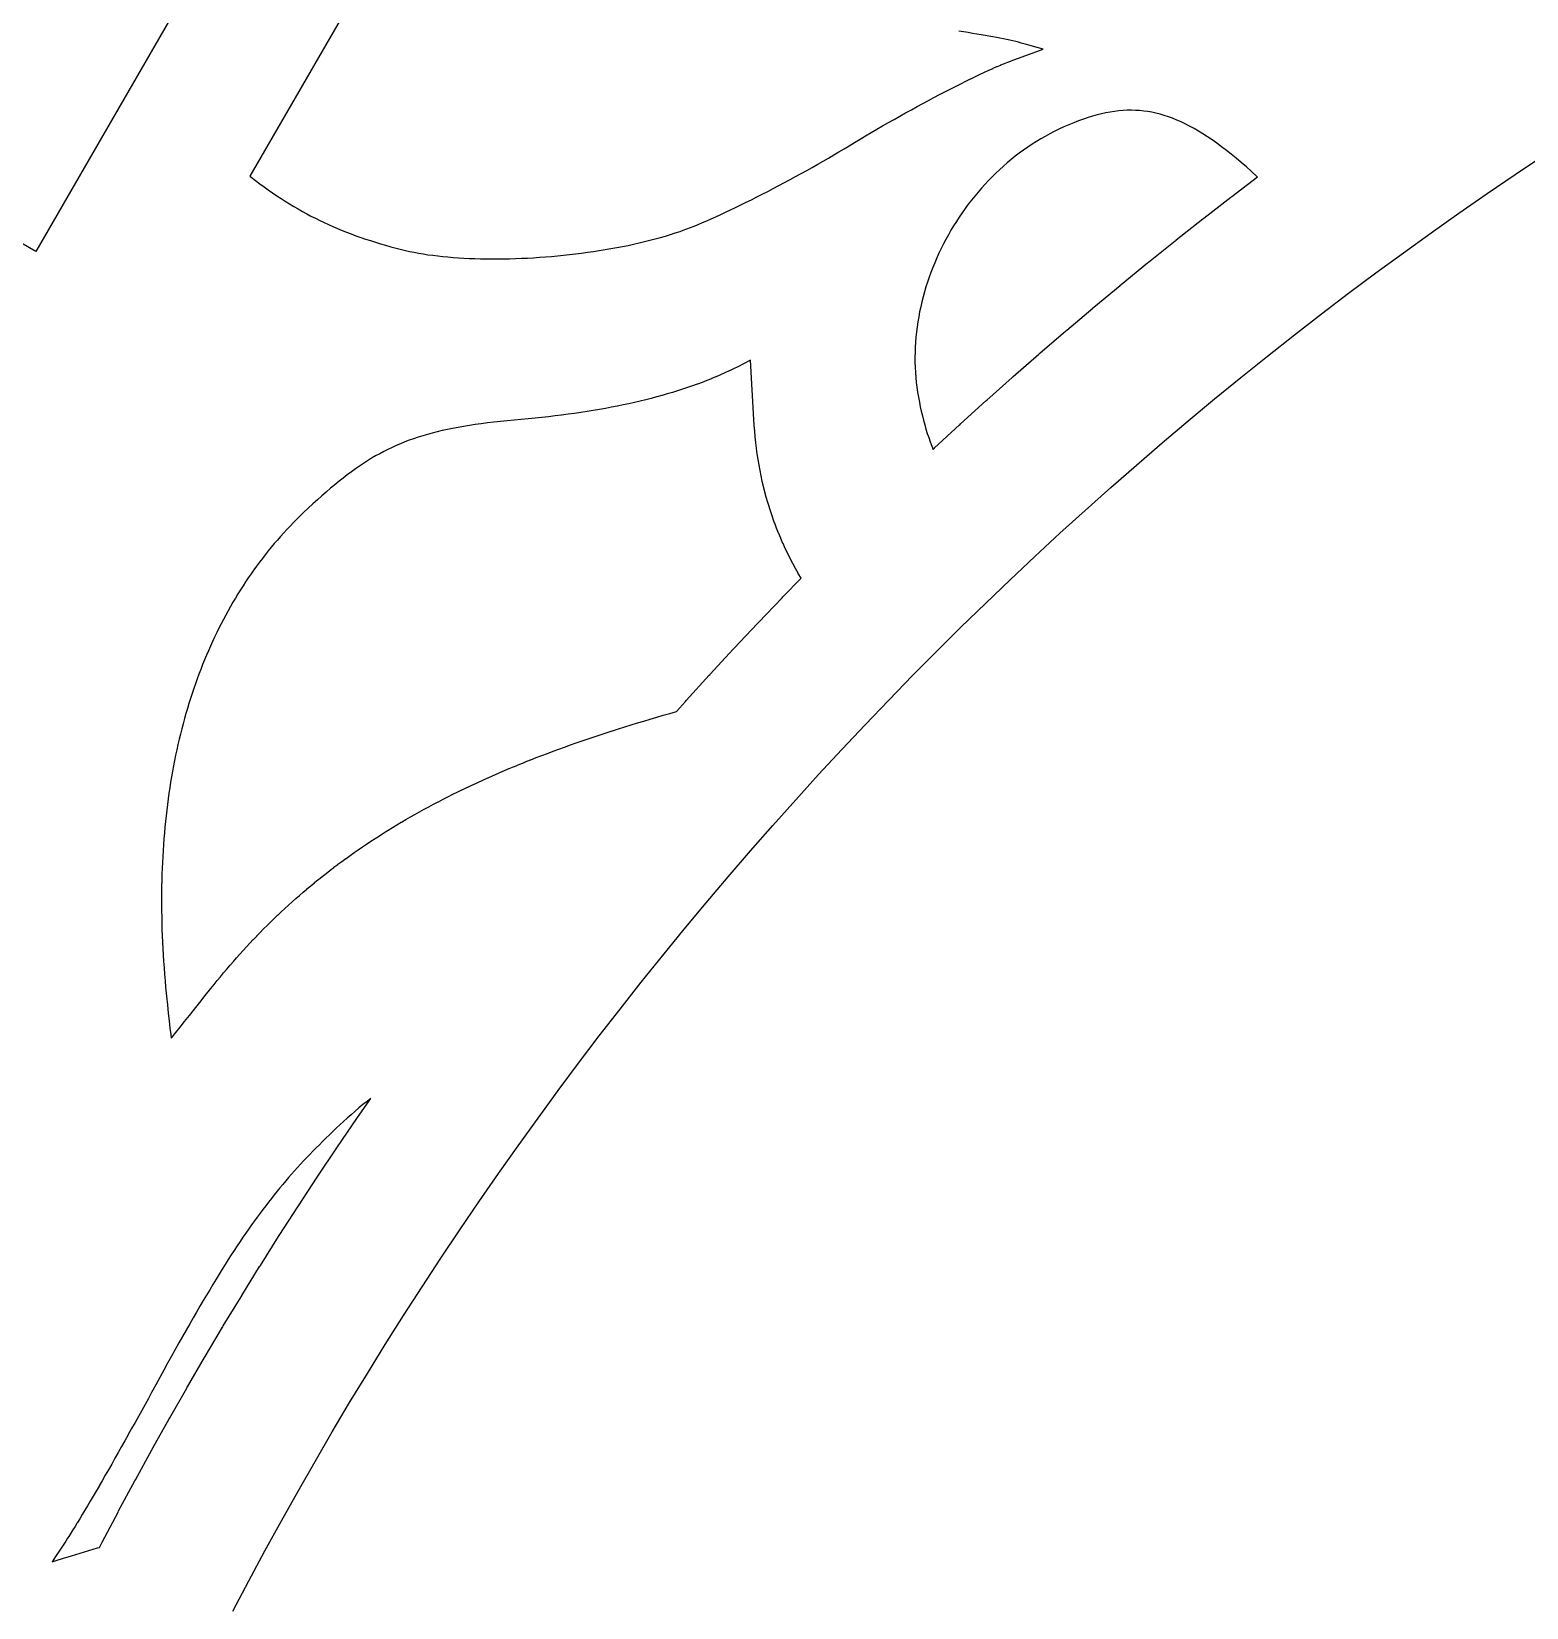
# Model space of a CAD drawing. Header units: millimetres. Extents: x 10 to 410, y 18 to 283.
# Drawn here: x 259.77 to 276.97, y 241.82 to 259.95 of the extents above; entities that cross this region are included whole.
import ezdxf

# ---------------------------------------------------------------- set-up
doc = ezdxf.new("R2010")
doc.units = ezdxf.units.MM
doc.layers.add('CUT', color=1, linetype='Continuous')

msp = doc.modelspace()

# ---------------------------------------------------------------- linework, layer by layer
at = {"layer": 'CUT'}
for points in [[(263.8673, 264.4356), (259.8173, 257.4208), (257.1327, 258.9708), (261.1827, 265.9856)], [(270.1385, 255.1428), (270.1453, 255.1491), (270.1456, 255.1495), (270.1558, 255.159), (270.1561, 255.1592), (270.4445, 255.4258), (270.445, 255.4263), (270.4553, 255.4357), (270.4554, 255.4358), (270.746, 255.6999), (270.7466, 255.7004), (270.7571, 255.7098), (271.0501, 255.9713), (271.0604, 255.9805), (271.0612, 255.9812), (271.3565, 256.2401), (271.3569, 256.2405), (271.3674, 256.2496), (271.3676, 256.2497), (271.6651, 256.5061), (271.6657, 256.5066), (271.6763, 256.5156), (271.6764, 256.5157), (271.9762, 256.7695), (271.9769, 256.7701), (271.9875, 256.779), (272.2894, 257.0302), (272.2902, 257.0308), (272.301, 257.0396), (272.605, 257.288), (272.6051, 257.2881), (272.6159, 257.2969), (272.6165, 257.2974), (272.9228, 257.5432), (272.923, 257.5434), (272.9339, 257.5521), (272.9344, 257.5524), (273.2428, 257.7955), (273.2431, 257.7958), (273.2541, 257.8044), (273.2545, 257.8047), (273.565, 258.0451), (273.5654, 258.0454), (273.5765, 258.0539), (273.5768, 258.0541), (273.8706, 258.2775), (273.8642, 258.2835), (273.8032, 258.3389), (273.7431, 258.3922), (273.6842, 258.4433), (273.6262, 258.4921), (273.569, 258.5388), (273.5128, 258.5833), (273.4574, 258.6256), (273.4029, 258.6657), (273.3491, 258.7037), (273.2961, 258.7395), (273.2437, 258.7734), (273.1921, 258.805), (273.1411, 258.8345), (273.0905, 258.8621), (273.0407, 258.8876), (272.9914, 258.911), (272.9425, 258.9325), (272.894, 258.952), (272.8458, 258.9696), (272.7981, 258.9853), (272.7506, 258.9991), (272.7032, 259.011), (272.6561, 259.0211), (272.6089, 259.0294), (272.5619, 259.0359), (272.5147, 259.0406), (272.4675, 259.0436), (272.4201, 259.0447), (272.3723, 259.0441), (272.3242, 259.0418), (272.2758, 259.0378), (272.2269, 259.032), (272.1776, 259.0245), (272.1277, 259.0152), (272.0771, 259.0041), (272.0258, 258.9913), (271.9739, 258.9769), (271.9213, 258.9606), (271.8677, 258.9424), (271.8134, 258.9226), (271.7581, 258.9011), (271.702, 258.8778), (271.6449, 258.8528), (271.5869, 258.826), (271.5336, 258.8001), (271.481, 258.773), (271.429, 258.7446), (271.3776, 258.7151), (271.327, 258.6846), (271.2771, 258.6528), (271.2277, 258.6199), (271.1791, 258.586), (271.1313, 258.551), (271.0842, 258.515), (271.0378, 258.4779), (270.9921, 258.4398), (270.9473, 258.4009), (270.9032, 258.3609), (270.86, 258.3201), (270.8175, 258.2783), (270.7758, 258.2356), (270.735, 258.1921), (270.6951, 258.1478), (270.656, 258.1027), (270.6177, 258.0567), (270.5804, 258.0101), (270.544, 257.9627), (270.5085, 257.9146), (270.4739, 257.8658), (270.4402, 257.8162), (270.4076, 257.7662), (270.3759, 257.7155), (270.3452, 257.6642), (270.3154, 257.6123), (270.2866, 257.5598), (270.2589, 257.5069), (270.2322, 257.4536), (270.2066, 257.3997), (270.182, 257.3453), (270.1584, 257.2906), (270.136, 257.2355), (270.1147, 257.18), (270.0944, 257.124), (270.0753, 257.0678), (270.0573, 257.0115), (270.0405, 256.9547), (270.0248, 256.8978), (270.0103, 256.8405), (269.9969, 256.783), (269.9847, 256.7255), (269.9737, 256.6677), (269.964, 256.6099), (269.9555, 256.5519), (269.9482, 256.4939), (269.9422, 256.4358), (269.9373, 256.3776), (269.9338, 256.3195), (269.9316, 256.2615), (269.9306, 256.2034), (269.931, 256.1453), (269.9326, 256.0874), (269.9356, 256.0296), (269.9399, 255.9719), (269.9456, 255.9144), (269.9526, 255.8571), (269.9611, 255.7999), (269.9708, 255.7427), (269.9812, 255.6883), (269.9922, 255.6345), (270.0039, 255.5816), (270.0163, 255.5294), (270.0292, 255.478), (270.0429, 255.4273), (270.0573, 255.3771), (270.0726, 255.3275), (270.0887, 255.2784), (270.1056, 255.2298), (270.1235, 255.1813)], [(261.376, 248.3696), (261.3851, 248.381), (261.4285, 248.4352), (261.4764, 248.4952), (261.5282, 248.5602), (261.5836, 248.6296), (261.6421, 248.703), (261.7032, 248.7798), (261.7665, 248.8593), (261.8316, 248.9411), (261.8674, 248.986), (261.868, 248.9868), (261.9041, 249.0312), (261.9043, 249.0315), (261.9405, 249.0757), (261.9411, 249.0764), (261.9776, 249.1201), (261.9779, 249.1204), (262.0145, 249.1639), (262.015, 249.1645), (262.0519, 249.2076), (262.0524, 249.2082), (262.0895, 249.2509), (262.0898, 249.2513), (262.1271, 249.2938), (262.1276, 249.2943), (262.1651, 249.3364), (262.1657, 249.3371), (262.2035, 249.3788), (262.2038, 249.379), (262.2417, 249.4205), (262.2423, 249.4213), (262.2806, 249.4624), (262.281, 249.4627), (262.3194, 249.5035), (262.32, 249.5042), (262.3587, 249.5446), (262.3591, 249.545), (262.3981, 249.5852), (262.3987, 249.5858), (262.4379, 249.6256), (262.4383, 249.626), (262.4777, 249.6655), (262.4782, 249.6661), (262.5179, 249.7053), (262.5185, 249.7058), (262.5585, 249.7447), (262.559, 249.7452), (262.5993, 249.7838), (262.5998, 249.7843), (262.6403, 249.8226), (262.6409, 249.8232), (262.6817, 249.8611), (262.6822, 249.8615), (262.7233, 249.8992), (262.7239, 249.8997), (262.7653, 249.9371), (262.7657, 249.9375), (262.8073, 249.9746), (262.808, 249.9752), (262.85, 250.012), (262.8507, 250.0126), (262.893, 250.049), (262.8933, 250.0492), (262.9358, 250.0855), (262.9365, 250.0862), (262.9794, 250.1221), (262.98, 250.1226), (263.0232, 250.1582), (263.0237, 250.1586), (263.0672, 250.194), (263.0679, 250.1945), (263.1117, 250.2295), (263.1122, 250.2299), (263.1563, 250.2647), (263.1568, 250.2651), (263.2013, 250.2997), (263.202, 250.3003), (263.2468, 250.3345), (263.2474, 250.3349), (263.2926, 250.3689), (263.2931, 250.3693), (263.3385, 250.403), (263.3391, 250.4035), (263.385, 250.437), (263.3858, 250.4375), (263.432, 250.4706), (263.4323, 250.4709), (263.4788, 250.5039), (263.4796, 250.5044), (263.5265, 250.537), (263.527, 250.5373), (263.5742, 250.5697), (263.5748, 250.5702), (263.6225, 250.6024), (263.6232, 250.6028), (263.6712, 250.6347), (263.6716, 250.635), (263.7199, 250.6667), (263.7207, 250.6672), (263.7695, 250.6986), (263.7701, 250.699), (263.8192, 250.7301), (263.8197, 250.7304), (263.8693, 250.7614), (263.8699, 250.7618), (263.9198, 250.7925), (263.9205, 250.7929), (263.9708, 250.8233), (263.9713, 250.8236), (264.022, 250.8538), (264.0226, 250.8541), (264.0737, 250.8841), (264.0744, 250.8846), (264.126, 250.9143), (264.1264, 250.9145), (264.1783, 250.9441), (264.179, 250.9445), (264.2314, 250.9738), (264.2321, 250.9741), (264.2849, 251.0031), (264.2853, 251.0034), (264.3385, 251.0323), (264.3391, 251.0326), (264.3927, 251.0612), (264.3933, 251.0615), (264.4474, 251.0899), (264.448, 251.0902), (264.5026, 251.1184), (264.5031, 251.1187), (264.558, 251.1467), (264.5585, 251.147), (264.6139, 251.1748), (264.6145, 251.1751), (264.6704, 251.2027), (264.6709, 251.2029), (264.7272, 251.2303), (264.7279, 251.2307), (264.7847, 251.2578), (264.7852, 251.258), (264.8425, 251.285), (264.843, 251.2852), (264.9007, 251.312), (264.9012, 251.3123), (264.9594, 251.3389), (264.9599, 251.3391), (265.0185, 251.3655), (265.0191, 251.3657), (265.0783, 251.3919), (265.0788, 251.3922), (265.1384, 251.4182), (265.139, 251.4184), (265.1992, 251.4442), (265.1997, 251.4444), (265.2603, 251.47), (265.2607, 251.4702), (265.3218, 251.4957), (265.3224, 251.4959), (265.3841, 251.5212), (265.3845, 251.5214), (265.4466, 251.5465), (265.4471, 251.5467), (265.5097, 251.5716), (265.5102, 251.5718), (265.5734, 251.5966), (265.574, 251.5968), (265.6377, 251.6213), (265.6379, 251.6214), (265.7021, 251.6459), (265.7028, 251.6462), (265.7675, 251.6704), (265.7679, 251.6705), (265.8332, 251.6946), (265.8335, 251.6947), (265.8993, 251.7187), (265.9, 251.719), (265.9664, 251.7427), (265.9666, 251.7428), (266.0335, 251.7665), (266.0341, 251.7667), (266.1015, 251.7901), (266.1019, 251.7902), (266.1699, 251.8135), (266.1703, 251.8136), (266.2389, 251.8368), (266.2393, 251.837), (266.3084, 251.86), (266.3088, 251.8601), (266.3785, 251.883), (266.3788, 251.8831), (266.4491, 251.9059), (266.4496, 251.9061), (266.5204, 251.9287), (266.5209, 251.9288), (266.5924, 251.9512), (266.5926, 251.9513), (266.6646, 251.9737), (266.6651, 251.9738), (266.7377, 251.996), (266.7381, 251.9962), (266.8112, 252.0182), (266.8114, 252.0182), (266.8852, 252.0402), (266.8857, 252.0404), (266.9601, 252.0622), (266.9604, 252.0623), (267.0354, 252.084), (267.0357, 252.0841), (267.1113, 252.1057), (267.1118, 252.1058), (267.1866, 252.1268), (267.2902, 252.2429), (267.2903, 252.243), (267.2996, 252.2534), (267.3001, 252.254), (267.5642, 252.5446), (267.5643, 252.5447), (267.5737, 252.555), (267.5742, 252.5555), (267.8408, 252.8439), (267.841, 252.8442), (267.8505, 252.8544), (267.8509, 252.8547), (268.12, 253.1407), (268.1296, 253.1509), (268.1302, 253.1516), (268.4017, 253.4352), (268.4018, 253.4353), (268.4115, 253.4454), (268.412, 253.4459), (268.621, 253.6605), (268.621, 253.6605), (268.5886, 253.7162), (268.5877, 253.7177), (268.5565, 253.7735), (268.5559, 253.7747), (268.5257, 253.8305), (268.5249, 253.8319), (268.4958, 253.8878), (268.4951, 253.8893), (268.4671, 253.9453), (268.4664, 253.9466), (268.4394, 254.0027), (268.4387, 254.0043), (268.4128, 254.0606), (268.4121, 254.0621), (268.3873, 254.1185), (268.3866, 254.12), (268.3628, 254.1766), (268.3622, 254.1782), (268.3394, 254.2351), (268.3387, 254.2367), (268.317, 254.2937), (268.3165, 254.2952), (268.2957, 254.3526), (268.2951, 254.3544), (268.2754, 254.4121), (268.2748, 254.4137), (268.2561, 254.4716), (268.2557, 254.4731), (268.2379, 254.5314), (268.2374, 254.5331), (268.2206, 254.5918), (268.2201, 254.5935), (268.2043, 254.6526), (268.2039, 254.6541), (268.189, 254.7136), (268.1886, 254.7151), (268.1746, 254.775), (268.1742, 254.7768), (268.1612, 254.8372), (268.1609, 254.8387), (268.1488, 254.8997), (268.1485, 254.9013), (268.1373, 254.9627), (268.1371, 254.9642), (268.1268, 255.0261), (268.1265, 255.0277), (268.1171, 255.0903), (268.1169, 255.0917), (268.1084, 255.1548), (268.1082, 255.1564), (268.1006, 255.2202), (268.1005, 255.2215), (268.0937, 255.2859), (268.0935, 255.2872), (268.0875, 255.3522), (268.0874, 255.3537), (268.0823, 255.4195), (268.0822, 255.4209), (268.078, 255.4874), (268.078, 255.4879), (268.0386, 256.1686), (267.8925, 256.0945), (267.8919, 256.0942), (267.8447, 256.0707), (267.8435, 256.0701), (267.7955, 256.047), (267.7941, 256.0464), (267.7453, 256.0238), (267.7442, 256.0232), (267.6946, 256.001), (267.6932, 256.0004), (267.6427, 255.9787), (267.6417, 255.9783), (267.5904, 255.9569), (267.5891, 255.9564), (267.537, 255.9355), (267.5357, 255.935), (267.4827, 255.9146), (267.4818, 255.9142), (267.428, 255.8941), (267.4268, 255.8937), (267.3722, 255.8741), (267.3711, 255.8737), (267.3157, 255.8545), (267.3145, 255.8541), (267.2582, 255.8354), (267.2573, 255.8351), (267.2003, 255.8168), (267.1992, 255.8164), (267.1412, 255.7985), (267.1401, 255.7982), (267.0814, 255.7808), (267.0806, 255.7806), (267.021, 255.7635), (267.0198, 255.7631), (266.9594, 255.7466), (266.9586, 255.7464), (266.8974, 255.7302), (266.8963, 255.73), (266.8342, 255.7143), (266.8333, 255.714), (266.7704, 255.6987), (266.7696, 255.6985), (266.7059, 255.6836), (266.7049, 255.6834), (266.6403, 255.669), (266.6394, 255.6688), (266.574, 255.6548), (266.5732, 255.6546), (266.507, 255.641), (266.5061, 255.6409), (266.439, 255.6278), (266.4382, 255.6276), (266.3703, 255.6149), (266.3695, 255.6148), (266.3008, 255.6025), (266.2999, 255.6023), (266.2303, 255.5905), (266.2297, 255.5904), (266.1593, 255.5789), (266.1583, 255.5788), (266.0871, 255.5679), (266.0865, 255.5678), (266.0144, 255.5572), (266.0136, 255.557), (265.9407, 255.5469), (265.94, 255.5469), (265.8663, 255.5372), (265.8657, 255.5371), (265.7911, 255.5278), (265.7903, 255.5277), (265.7149, 255.5189), (265.7143, 255.5188), (265.6381, 255.5104), (265.6374, 255.5103), (265.5603, 255.5023), (265.5597, 255.5023), (265.4818, 255.4947), (265.4811, 255.4946), (265.4023, 255.4875), (265.3198, 255.48), (265.2399, 255.4724), (265.1622, 255.4643), (265.0867, 255.4559), (265.0133, 255.4471), (264.9418, 255.4378), (264.8724, 255.4281), (264.8048, 255.4179), (264.7389, 255.4072), (264.6749, 255.396), (264.6125, 255.3842), (264.5516, 255.3718), (264.4922, 255.3588), (264.4344, 255.3451), (264.3777, 255.3307), (264.3223, 255.3156), (264.2682, 255.2999), (264.2152, 255.2833), (264.1631, 255.2659), (264.112, 255.2476), (264.0618, 255.2286), (264.0124, 255.2086), (263.9635, 255.1876), (263.9153, 255.1658), (263.8676, 255.1428), (263.8203, 255.119), (263.7735, 255.0939), (263.7267, 255.0677), (263.6803, 255.0405), (263.6339, 255.012), (263.5876, 254.9822), (263.5411, 254.9512), (263.4945, 254.9188), (263.4476, 254.8852), (263.4007, 254.8502), (263.3531, 254.8136), (263.3052, 254.7757), (263.2569, 254.7362), (263.2078, 254.6952), (263.1583, 254.6527), (263.108, 254.6085), (263.0567, 254.5626), (263.0047, 254.5152), (262.9517, 254.466), (262.8978, 254.4152), (262.8584, 254.3773), (262.8196, 254.3392), (262.7813, 254.3005), (262.7434, 254.2613), (262.7059, 254.2216), (262.6689, 254.1816), (262.6324, 254.141), (262.5964, 254.1001), (262.5609, 254.0587), (262.5258, 254.0169), (262.4912, 253.9745), (262.457, 253.9316), (262.4233, 253.8884), (262.39, 253.8448), (262.3574, 253.8007), (262.3251, 253.7561), (262.2933, 253.7111), (262.2619, 253.6657), (262.2311, 253.6199), (262.2007, 253.5736), (262.1708, 253.5268), (262.1413, 253.4795), (262.1124, 253.432), (262.0839, 253.3839), (262.0558, 253.3354), (262.0283, 253.2865), (262.0012, 253.2372), (261.9747, 253.1875), (261.9486, 253.1373), (261.923, 253.0866), (261.8978, 253.0355), (261.8731, 252.9841), (261.849, 252.9322), (261.8252, 252.8798), (261.8019, 252.8272), (261.7792, 252.774), (261.7569, 252.7204), (261.7351, 252.6665), (261.7138, 252.6122), (261.693, 252.5573), (261.6726, 252.5023), (261.6529, 252.4466), (261.6334, 252.3905), (261.6145, 252.3341), (261.5961, 252.2773), (261.5782, 252.2201), (261.5608, 252.1624), (261.5438, 252.1045), (261.5274, 252.046), (261.5114, 251.9872), (261.496, 251.928), (261.481, 251.8683), (261.4665, 251.8083), (261.4525, 251.748), (261.439, 251.6872), (261.426, 251.6259), (261.4135, 251.5644), (261.4015, 251.5025), (261.39, 251.4402), (261.379, 251.3774), (261.3684, 251.3143), (261.3583, 251.2509), (261.3489, 251.1871), (261.3398, 251.1229), (261.3313, 251.0584), (261.3233, 250.9933), (261.3157, 250.928), (261.3087, 250.8623), (261.3022, 250.7963), (261.2961, 250.7299), (261.2906, 250.6631), (261.2857, 250.5959), (261.2811, 250.5284), (261.2771, 250.4605), (261.2736, 250.3922), (261.2706, 250.3237), (261.2681, 250.2548), (261.2662, 250.1855), (261.2647, 250.1158), (261.2637, 250.0459), (261.2633, 249.9755), (261.2633, 249.9048), (261.2639, 249.8339), (261.265, 249.7625), (261.2666, 249.6908), (261.2687, 249.6187), (261.2713, 249.5464), (261.2745, 249.4737), (261.2782, 249.4005), (261.2823, 249.3272), (261.287, 249.2535), (261.2922, 249.1794), (261.2979, 249.1051), (261.3041, 249.0304), (261.3109, 248.9554), (261.3209, 248.8513), (261.331, 248.7515), (261.3411, 248.6568), (261.351, 248.568), (261.3608, 248.486), (261.3703, 248.4113)], [(260.0056, 242.346), (260.052, 242.3599), (260.1373, 242.3858), (260.229, 242.4138), (260.3258, 242.4435), (260.3761, 242.4589), (260.3764, 242.459), (260.4265, 242.4742), (260.4269, 242.4743), (260.4769, 242.4892), (260.4775, 242.4894), (260.5275, 242.504), (260.5278, 242.5041), (260.5491, 242.5102), (260.5732, 242.5571), (260.5732, 242.5572), (260.5796, 242.5696), (260.58, 242.5703), (260.7629, 242.9178), (260.763, 242.9179), (260.7695, 242.9302), (260.7698, 242.9308), (260.9557, 243.2768), (260.9561, 243.2776), (260.9628, 243.2898), (261.1517, 243.6341), (261.1584, 243.6463), (261.1588, 243.6471), (261.3507, 243.9898), (261.3511, 243.9904), (261.3581, 244.0026), (261.5529, 244.3435), (261.5531, 244.344), (261.5601, 244.3561), (261.5603, 244.3564), (261.7582, 244.6957), (261.7652, 244.7077), (261.7657, 244.7084), (261.9665, 245.0459), (261.9667, 245.0462), (261.9739, 245.0582), (261.9741, 245.0587), (262.1778, 245.3944), (262.1781, 245.3948), (262.1854, 245.4067), (262.1856, 245.407), (262.3923, 245.7409), (262.3924, 245.7411), (262.3998, 245.753), (262.4001, 245.7536), (262.6096, 246.0857), (262.61, 246.0863), (262.6175, 246.098), (262.6176, 246.0981), (262.8301, 246.4284), (262.8303, 246.4288), (262.8379, 246.4405), (262.8382, 246.4408), (263.0535, 246.7692), (263.0536, 246.7694), (263.0613, 246.7811), (263.0617, 246.7817), (263.2799, 247.1082), (263.28, 247.1084), (263.2878, 247.12), (263.2881, 247.1205), (263.5091, 247.4451), (263.5094, 247.4454), (263.5173, 247.4569), (263.5175, 247.4573), (263.6694, 247.6763), (263.6271, 247.6426), (263.58, 247.6044), (263.5337, 247.566), (263.4882, 247.5275), (263.4436, 247.4889), (263.3997, 247.45), (263.3568, 247.4112), (263.3147, 247.372), (263.2739, 247.3335), (263.2336, 247.2952), (263.1942, 247.2573), (263.1552, 247.2193), (263.1168, 247.1816), (263.0791, 247.144), (263.0418, 247.1064), (263.0049, 247.0688), (262.9687, 247.0314), (262.9327, 246.9938), (262.8974, 246.9562), (262.8624, 246.9185), (262.8276, 246.8805), (262.7933, 246.8424), (262.7592, 246.804), (262.7255, 246.7655), (262.6919, 246.7265), (262.6588, 246.6873), (262.6256, 246.6475), (262.5926, 246.6075), (262.5599, 246.5669), (262.5272, 246.5257), (262.4946, 246.4842), (262.462, 246.4419), (262.4295, 246.399), (262.3971, 246.3556), (262.3645, 246.3112), (262.3319, 246.2663), (262.2992, 246.2206), (262.2664, 246.1739), (262.2334, 246.1265), (262.2004, 246.0782), (262.167, 246.0288), (262.1336, 245.9786), (262.0999, 245.9273), (262.0659, 245.875), (262.0316, 245.8215), (261.997, 245.7669), (261.9619, 245.7111), (261.9266, 245.6543), (261.8909, 245.5961), (261.8547, 245.5366), (261.8181, 245.4758), (261.781, 245.4136), (261.7433, 245.3501), (261.7052, 245.2851), (261.6665, 245.2186), (261.6273, 245.1507), (261.5874, 245.0813), (261.5468, 245.0101), (261.5057, 244.9374), (261.4638, 244.863), (261.4212, 244.787), (261.3779, 244.7093), (261.3338, 244.6296), (261.2889, 244.5483), (261.2432, 244.465), (261.1967, 244.38), (261.1492, 244.2929), (261.1118, 244.2243), (261.1117, 244.2242), (261.0739, 244.1552), (261.0738, 244.1549), (261.0356, 244.0856), (260.9973, 244.0161), (260.9971, 244.0158), (260.9585, 243.9463), (260.9585, 243.9462), (260.9198, 243.8769), (260.8812, 243.8077), (260.8811, 243.8074), (260.8424, 243.7386), (260.804, 243.6704), (260.804, 243.6703), (260.7658, 243.6027), (260.7657, 243.6026), (260.7278, 243.5358), (260.7277, 243.5355), (260.69, 243.4696), (260.6529, 243.4047), (260.6528, 243.4045), (260.6162, 243.3407), (260.5803, 243.2783), (260.5801, 243.2781), (260.5448, 243.2172), (260.5447, 243.217), (260.5101, 243.1576), (260.5101, 243.1575), (260.4764, 243.0998), (260.4762, 243.0996), (260.4434, 243.0437), (260.4432, 243.0433), (260.4113, 242.9895), (260.3806, 242.9377), (260.3804, 242.9373), (260.3507, 242.8877), (260.3506, 242.8875), (260.3222, 242.8403), (260.322, 242.8401), (260.2949, 242.7954), (260.2947, 242.7949), (260.2689, 242.7528), (260.2687, 242.7525), (260.2444, 242.7132), (260.244, 242.7127), (260.2212, 242.6763), (260.2208, 242.6756), (260.1995, 242.6422), (260.1992, 242.6418), (260.1797, 242.6116), (260.1792, 242.6108), (260.1614, 242.5838), (260.1612, 242.5834), (260.1001, 242.4916), (260.0443, 242.4062)]]:
    msp.add_lwpolyline(points, close=True, dxfattribs=at)
for points in [[(264.196, 261.6048), (262.2804, 258.2869), (262.2943, 258.2759), (262.344, 258.2375), (262.3934, 258.2002), (262.4427, 258.164), (262.4918, 258.1287), (262.5408, 258.0946), (262.5898, 258.0613), (262.6386, 258.029), (262.6874, 257.9976), (262.7364, 257.9671), (262.7853, 257.9376), (262.8344, 257.9089), (262.8836, 257.8809), (262.933, 257.8539), (262.9827, 257.8276), (263.0327, 257.8019), (263.0828, 257.7771), (263.1334, 257.7529), (263.1844, 257.7295), (263.2358, 257.7067), (263.2876, 257.6845), (263.34, 257.6629), (263.3929, 257.6419), (263.4464, 257.6214), (263.5005, 257.6016), (263.5554, 257.5822), (263.6109, 257.5633), (263.667, 257.5449), (263.7242, 257.5269), (263.782, 257.5093), (263.8407, 257.4921), (263.9003, 257.4754), (263.9608, 257.459), (264.0221, 257.443), (264.0693, 257.4313), (264.1178, 257.4205), (264.168, 257.4103), (264.2196, 257.4007), (264.2728, 257.3917), (264.3272, 257.3834), (264.383, 257.3758), (264.44, 257.3687), (264.4982, 257.3624), (264.5575, 257.3567), (264.6178, 257.3517), (264.6793, 257.3473), (264.7415, 257.3436), (264.8047, 257.3405), (264.8687, 257.338), (264.9335, 257.3363), (264.999, 257.3351), (265.0651, 257.3346), (265.1318, 257.3347), (265.1991, 257.3354), (265.2667, 257.3368), (265.3348, 257.3388), (265.4033, 257.3414), (265.472, 257.3447), (265.541, 257.3485), (265.6103, 257.353), (265.6795, 257.358), (265.7488, 257.3637), (265.8183, 257.37), (265.8874, 257.3769), (265.9568, 257.3844), (266.0258, 257.3924), (266.0946, 257.4011), (266.1632, 257.4103), (266.2314, 257.42), (266.2991, 257.4304), (266.3665, 257.4413), (266.4333, 257.4529), (266.4995, 257.4649), (266.5652, 257.4775), (266.6301, 257.4907), (266.6943, 257.5044), (266.7578, 257.5187), (266.8203, 257.5334), (266.8819, 257.5487), (266.9426, 257.5645), (267.0021, 257.5809), (267.0605, 257.5977), (267.1179, 257.6151), (267.174, 257.633), (267.2288, 257.6513), (267.266, 257.6644), (267.3056, 257.679), (267.3474, 257.6951), (267.3917, 257.7128), (267.4379, 257.7317), (267.486, 257.7521), (267.5361, 257.7737), (267.5879, 257.7965), (267.6411, 257.8204), (267.6959, 257.8455), (267.7521, 257.8717), (267.8096, 257.8987), (267.8681, 257.9268), (267.9277, 257.9558), (267.9883, 257.9855), (268.0498, 258.016), (268.1118, 258.0472), (268.1745, 258.0792), (268.2378, 258.1117), (268.3014, 258.1448), (268.3652, 258.1784), (268.4293, 258.2125), (268.4935, 258.2469), (268.5576, 258.2817), (268.6216, 258.3168), (268.6854, 258.3521), (268.7487, 258.3875), (268.8116, 258.4232), (268.8741, 258.4589), (268.9357, 258.4945), (268.9965, 258.5302), (269.0566, 258.5658), (269.1156, 258.6012), (269.1739, 258.6365), (269.2357, 258.6742), (269.2361, 258.6745), (269.299, 258.7124), (269.2994, 258.7126), (269.363, 258.7505), (269.3634, 258.7507), (269.4277, 258.7886), (269.4281, 258.7889), (269.493, 258.8268), (269.4933, 258.8269), (269.5586, 258.8647), (269.5591, 258.865), (269.6247, 258.9025), (269.6248, 258.9026), (269.6905, 258.94), (269.6909, 258.9402), (269.7568, 258.9773), (269.7572, 258.9775), (269.823, 259.0142), (269.8234, 259.0145), (269.8891, 259.0507), (269.8894, 259.0508), (269.9548, 259.0866), (269.9551, 259.0868), (270.0201, 259.1221), (270.0205, 259.1223), (270.085, 259.1569), (270.0853, 259.1571), (270.1491, 259.1911), (270.1495, 259.1913), (270.2126, 259.2245), (270.2129, 259.2246), (270.2751, 259.2571), (270.2755, 259.2574), (270.3367, 259.289), (270.3372, 259.2892), (270.3973, 259.3198), (270.3977, 259.32), (270.4566, 259.3497), (270.457, 259.3499), (270.5146, 259.3786), (270.5152, 259.3789), (270.5713, 259.4064), (270.5717, 259.4066), (270.6262, 259.433), (270.6267, 259.4332), (270.6795, 259.4584), (270.6803, 259.4588), (270.7313, 259.4826), (270.7319, 259.4829), (270.781, 259.5054), (270.7817, 259.5057), (270.8287, 259.5268), (270.8295, 259.5272), (270.8744, 259.5469), (270.8754, 259.5473), (270.9179, 259.5654), (270.9191, 259.5659), (270.9593, 259.5824), (270.9607, 259.583), (270.9983, 259.5978), (270.9998, 259.5984), (271.0348, 259.6115), (271.0357, 259.6118), (271.4047, 259.7459), (271.2667, 259.7874), (271.2402, 259.7952), (271.2127, 259.803), (271.1842, 259.8107), (271.1543, 259.8185), (271.1231, 259.8263), (271.0907, 259.8341), (271.0569, 259.8419), (271.0217, 259.8497), (270.9852, 259.8576), (270.9474, 259.8655), (270.9081, 259.8734), (270.8674, 259.8814), (270.8253, 259.8894), (270.7819, 259.8974), (270.7368, 259.9054), (270.6904, 259.9135), (270.6424, 259.9217), (270.5928, 259.9298), (270.5417, 259.938), (270.489, 259.9463), (270.4349, 259.9546)], [(262.0845, 241.7787), (262.2674, 242.1262), (262.4532, 242.4721), (262.6421, 242.8164), (262.834, 243.1591), (263.0289, 243.5), (263.2267, 243.8392), (263.4275, 244.1767), (263.6312, 244.5124), (263.8378, 244.8464), (264.0474, 245.1785), (264.2598, 245.5088), (264.4751, 245.8372), (264.6933, 246.1637), (264.9143, 246.4883), (265.1382, 246.8109), (265.3648, 247.1316), (265.5942, 247.4503), (265.8264, 247.767), (266.0614, 248.0817), (266.2991, 248.3943), (266.5395, 248.7048), (266.7826, 249.0132), (267.0284, 249.3194), (267.2769, 249.6235), (267.528, 249.9254), (267.7817, 250.2252), (268.0381, 250.5227), (268.297, 250.8179), (268.5585, 251.1109), (268.8225, 251.4016), (269.0891, 251.6899), (269.3582, 251.976), (269.6297, 252.2596), (269.9037, 252.5409), (270.1802, 252.8198), (270.4591, 253.0963), (270.7404, 253.3703), (271.024, 253.6418), (271.3101, 253.9109), (271.5984, 254.1775), (271.8891, 254.4415), (272.1821, 254.703), (272.4773, 254.9619), (272.7748, 255.2183), (273.0746, 255.472), (273.3765, 255.7231), (273.6806, 255.9716), (273.9868, 256.2174), (274.2952, 256.4605), (274.6057, 256.7009), (274.9183, 256.9386), (275.233, 257.1736), (275.5497, 257.4058), (275.8684, 257.6352), (276.1891, 257.8618), (276.5117, 258.0857), (276.8363, 258.3067), (277.1628, 258.5249)]]:
    msp.add_lwpolyline(points, dxfattribs=at)

doc.saveas('drawing.dxf')
